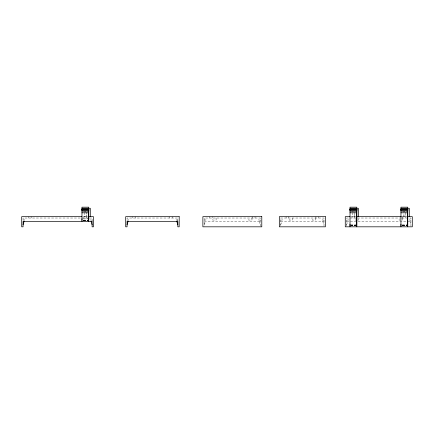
<?xml version="1.0" encoding="UTF-8"?>
<svg xmlns="http://www.w3.org/2000/svg" width="434" height="434" viewBox="0 0 434 434"><rect width="100%" height="100%" fill="white"/><g stroke="black" fill="none" stroke-linecap="round" stroke-linejoin="round"><path stroke-width="0.33" stroke-dasharray="2.17 1.63" d="M346.625 224.79L347.639 221.405M204.235 224.79L205.591 221.405M280.679 224.79L282.035 221.405M84.527 211.917L86.192 211.917L84.744 211.917M404.553 211.895C406.636 211.938 402.036 211.9 404.114 211.9M84.5 212.568L84.5 216.658L84.923 216.631M354.215 216.664L354.242 212.6L354.128 216.664L352.576 216.637L352.549 212.6M403.517 216.637C404.13 217.233 402.996 213.474 403.49 212.6M83.312 211.624L88.053 211.624M350.688 211.624L356.102 211.624M402.302 211.624L407.043 211.624M352.972 211.922C351.567 211.857 355.3 211.966 353.819 211.895M85.769 216.631L86.192 216.631L86.192 212.595L86.192 216.658L85.563 216.658M404.933 216.637L405.182 212.6L405.182 216.664L403.739 216.637M83.312 216.664L87.375 216.664M350.688 216.664L356.102 216.664M402.144 216.664L407.043 216.637M85.124 216.658L84.527 216.658M401.466 218.02L346.625 218.02L346.625 226.147M401.987 218.02L410.944 218.02L410.944 226.147M83.312 218.736L88.731 218.736M23.056 220.049L24.749 220.049L24.749 218.02M83.312 220.081L88.053 220.081M92.117 220.049L90.424 220.049L90.424 218.02M127.053 220.049L128.746 220.049L128.746 218.02M177.832 220.049L176.139 220.049L176.139 218.02M204.235 220.049L205.928 220.049L205.928 218.02M260.433 220.049L258.74 220.049L258.74 218.02M280.679 220.049L282.371 220.049L282.371 218.02M324.008 220.049L322.316 220.049L322.316 218.02M346.625 220.049L348.318 220.049L348.318 218.02M357.117 220.049L355.088 220.049L355.088 218.02M357.627 220.049L358.473 220.049L358.473 218.02M410.944 220.049L409.251 220.049L409.251 218.02M83.312 220.163L88.053 220.163M83.312 220.233L88.053 220.233M83.312 220.347L88.731 220.347M83.312 220.385L88.731 220.385M204.235 221.405L260.433 221.405M280.679 221.405L324.008 221.405M346.625 221.405L410.944 221.405M350.688 224.156L356.781 224.156M402.302 224.156L407.721 224.156M350.688 225.501L356.102 225.501M402.302 225.501L407.043 225.501M350.688 225.577L356.102 225.577M402.302 225.577L407.043 225.577M350.688 225.653L356.102 225.653M402.302 225.653L407.043 225.653M350.688 225.761L356.781 225.713M402.302 225.761L407.721 225.761M350.688 225.805L356.781 225.805M402.302 225.805L407.721 225.805M322.657 221.405L324.008 224.79M259.082 221.405L260.433 224.79M409.929 221.405L410.944 224.79M405.53 216.664L405.53 218.02M402.823 216.664L402.823 218.02M402.481 218.02L402.481 220.049L399.096 220.049L399.096 218.02M354.752 216.664L354.752 218.02M352.039 216.664L352.039 218.02M324.008 226.147L324.008 218.02L280.679 218.02L280.679 226.147M318.594 216.664L318.594 218.02M315.887 216.664L315.887 218.02M315.545 218.02L315.545 220.049L312.16 220.049L312.16 218.02M292.527 218.02L292.527 220.049L289.142 220.049L289.142 218.02M288.805 216.664L288.805 218.02M286.093 216.664L286.093 218.02M260.433 226.147L260.433 218.02L204.235 218.02L204.235 226.147M255.018 216.664L255.018 218.02M252.311 216.664L252.311 218.02M251.97 218.02L251.97 220.049L248.584 220.049L248.584 218.02M216.089 218.02L216.089 220.049L212.698 220.049L212.698 218.02M212.362 216.664L212.362 218.02M209.655 216.664L209.655 218.02M177.832 221.405L177.832 218.02L127.053 218.02L127.053 221.405M172.417 216.664L172.417 218.02M169.705 216.664L169.705 218.02M135.175 216.664L135.175 218.02M132.468 216.664L132.468 218.02M92.117 221.405L92.117 218.02L23.056 218.02L23.056 221.405M86.697 216.664L86.697 218.02M83.99 216.664L83.99 218.02M31.177 216.664L31.177 218.02M28.47 216.664L28.47 218.02"/><path stroke-width="0.65" d="M81.961 220.374L81.961 218.736M81.961 216.664L21.7 216.664L21.7 226.819L23.056 226.819L23.056 221.405L92.117 221.405L92.117 226.819L93.467 226.819L93.467 216.664L88.053 216.664M81.961 209.351L81.961 211.016L88.731 211.016M88.731 220.374L88.731 209.351M350.01 225.794L350.01 224.156M350.01 216.664L345.269 216.664L345.269 226.819L412.3 226.819L412.3 216.664L407.559 216.664M350.01 209.356L350.01 211.016L356.781 211.016M356.781 225.794L356.781 209.356M400.951 225.794L400.951 224.156M400.951 209.356L400.951 211.016L407.721 211.016M407.721 225.794L407.721 209.356M23.056 224.79L24.071 221.405M127.053 224.79L128.068 221.405M81.961 208.26L90.288 208.266L90.288 216.658M350.01 208.26L358.338 208.266L358.338 216.658M400.951 208.26L409.278 208.266L409.278 216.658M81.961 209.042L88.731 209.042M350.01 209.042L356.781 209.042M400.951 209.042L407.721 209.042M81.961 209.28L88.932 209.28L88.731 211.244M350.01 209.28L356.981 209.28L356.781 211.244M400.951 209.28L407.922 209.28L407.721 211.244M81.961 209.465L88.731 209.465M350.01 209.465L356.781 209.465M400.951 209.465L407.721 209.465M81.961 209.638L88.731 209.638M350.01 209.638L356.781 209.638M400.951 209.638L407.721 209.638M81.961 209.774L88.731 209.774M350.01 209.774L356.781 209.774M400.951 209.774L407.721 209.774M81.961 212.806L88.731 212.806M350.01 212.806L356.781 212.806M400.951 212.806L407.721 212.806M356.781 216.658L401.466 216.664M176.817 221.405L177.832 224.79M91.102 221.405L92.117 224.79M407.721 226.819L407.721 207.181L400.951 207.181L400.951 226.819M356.781 226.819L356.781 207.181L350.01 207.181L350.01 226.819M88.731 221.405L88.731 207.181L81.961 207.181L81.961 221.405M88.731 209.888L81.961 209.888L88.731 209.899M356.781 209.861L350.01 209.888L356.781 209.899M407.721 209.861L400.951 209.888L407.721 209.899M179.188 216.664L125.697 216.664L125.697 226.819L127.053 226.819L127.053 221.405L177.832 221.405L177.832 226.819L179.188 226.819L179.188 216.664M261.789 216.664L202.884 216.664L202.884 226.819L261.789 226.819L261.789 216.664M325.364 216.664L279.322 216.664L279.322 226.819L325.364 226.819L325.364 216.664"/></g></svg>
